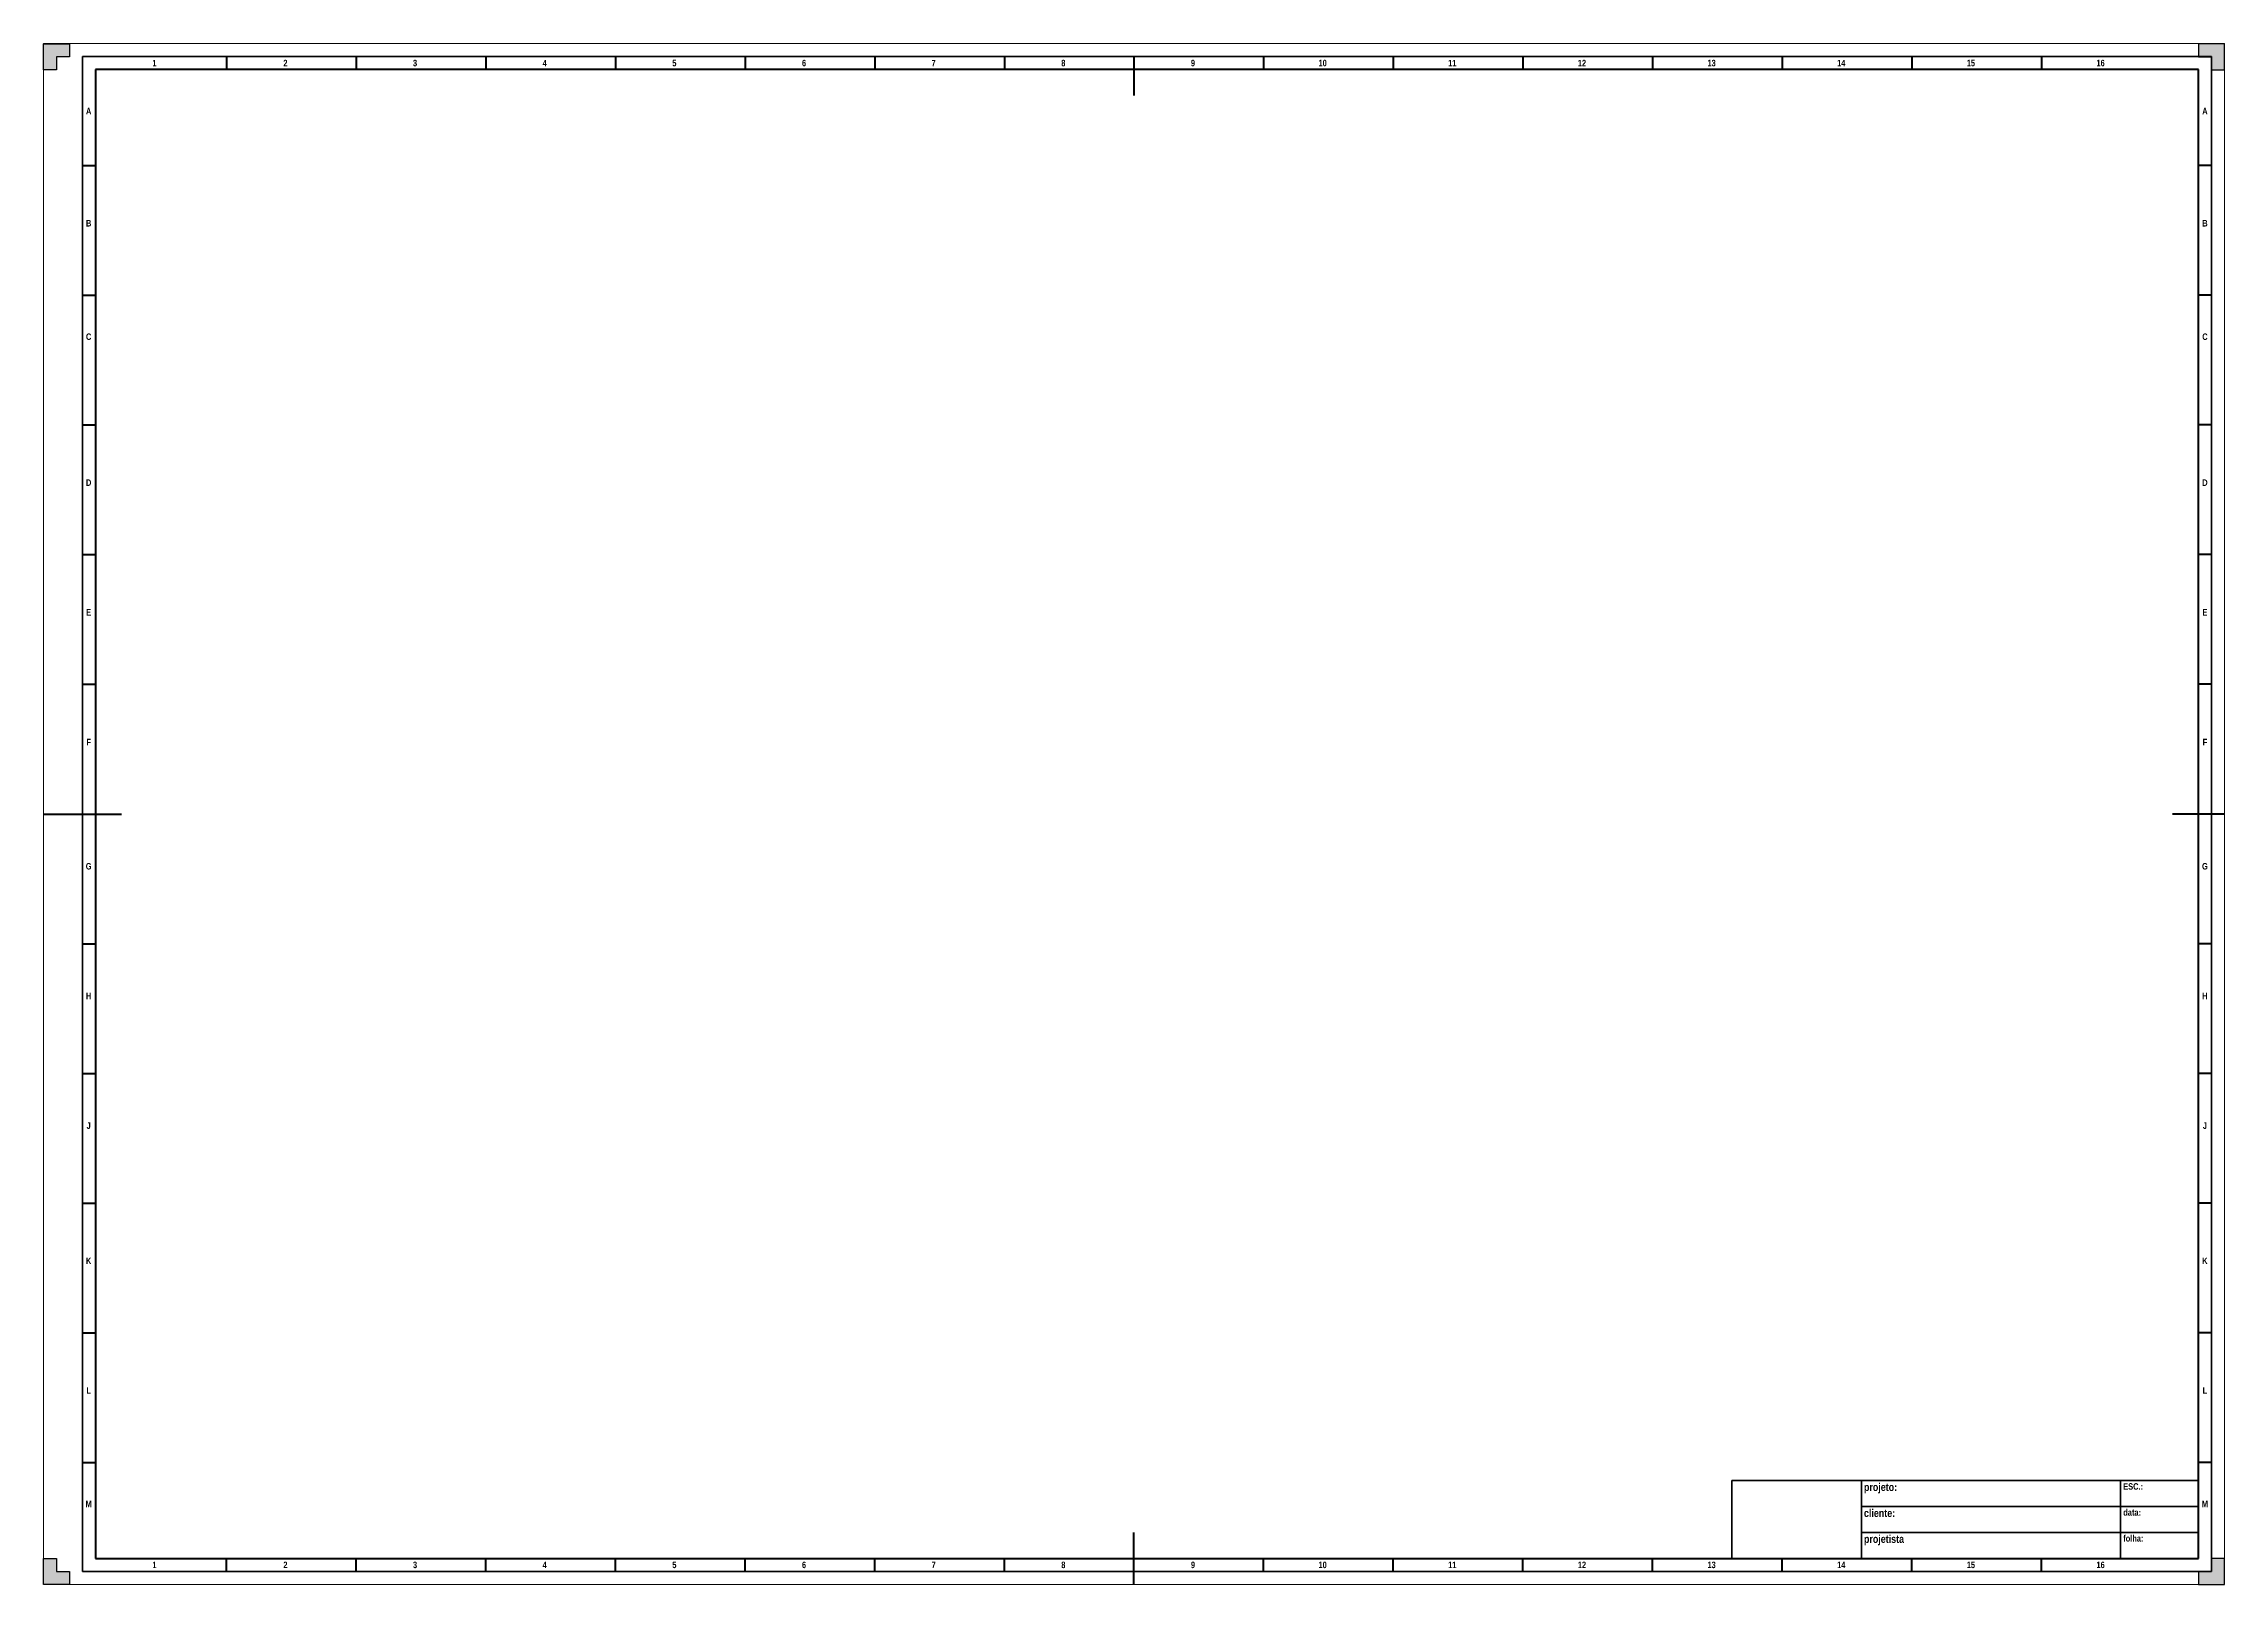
# Paper-space layout 'A1' of a CAD drawing. Header units: millimetres. Extents: x 382 to 1223, y 277 to 871.
import ezdxf

# ---------------------------------------------------------------- set-up
doc = ezdxf.new("R2010")
doc.units = ezdxf.units.MM
for name, color, linetype, lineweight in [('Linha de folha', 106, 'Continuous', 18), ('Linha_MargemA0A1', 106, 'Continuous', 100), ('Marca_Centro', 106, 'Continuous', 70), ('Sistema_Malha', 106, 'Continuous', 35)]:
    doc.layers.add(name, color=color, linetype=linetype, lineweight=lineweight)
for name, color, linetype in [('Marca_corte', 7, 'Continuous'), ('text_malha', 106, 'Continuous'), ('texto_legenda', 106, 'Continuous')]:
    doc.layers.add(name, color=color, linetype=linetype)
doc.styles.add('Texto legenda', font='techb___.ttf')

psp = doc.layouts.new('A1')

# ---------------------------------------------------------------- hatches: boundary and pattern name
at = {"layer": 'Marca_corte'}
h = psp.add_hatch(color=256, dxfattribs=at)
h.dxf.hatch_style = 1
h.paths.add_polyline_path([(391.68, 870.59), (381.68, 870.59), (381.68, 860.59), (386.68, 860.59), (386.68, 865.59), (391.68, 865.59)])
h.paths.add_polyline_path([(1222.68, 870.59), (1212.68, 870.59), (1212.68, 865.63), (1217.68, 865.63), (1217.68, 860.59), (1222.68, 860.59)])
h.paths.add_polyline_path([(1222.68, 286.63), (1217.68, 286.63), (1217.68, 281.63), (1212.68, 281.63), (1212.68, 276.63), (1222.68, 276.63)])
h.paths.add_polyline_path([(391.68, 281.63), (386.68, 281.63), (386.68, 286.63), (381.68, 286.63), (381.68, 276.63), (391.68, 276.63)])

# ---------------------------------------------------------------- linework, layer by layer
at = {"layer": 'Linha de folha'}
for p, q in [((381.68, 276.63), (381.68, 870.63)), ((381.68, 870.63), (1222.68, 870.63)), ((1222.68, 870.63), (1222.68, 276.63)), ((1222.68, 276.63), (381.68, 276.63))]:
    psp.add_line(p, q, dxfattribs=at)
at = {"layer": 'Linha_MargemA0A1'}
for p, q in [((1212.68, 860.63), (401.68, 860.63)), ((401.68, 860.63), (401.68, 286.63)), ((1212.68, 286.63), (1212.68, 860.63)), ((401.68, 286.63), (1212.68, 286.63))]:
    psp.add_line(p, q, dxfattribs=at)
at = {"layer": 'Marca_Centro'}
for p, q in [((452.18, 865.63), (452.18, 860.63)), ((502.18, 865.63), (502.18, 860.63)), ((552.18, 865.63), (552.18, 860.63)), ((602.18, 865.63), (602.18, 860.63)), ((652.18, 865.63), (652.18, 860.63)), ((702.18, 865.63), (702.18, 860.63)), ((752.18, 865.63), (752.18, 860.63)), ((802.18, 865.63), (802.18, 850.63)), ((852.18, 865.63), (852.18, 860.63)), ((902.18, 865.63), (902.18, 860.63)), ((952.18, 865.63), (952.18, 860.63)), ((1002.18, 865.63), (1002.18, 860.63)), ((1052.18, 865.63), (1052.18, 860.63)), ((1102.18, 865.63), (1102.18, 860.63)), ((1152.18, 865.63), (1152.18, 860.63)), ((396.68, 823.63), (401.68, 823.63)), ((1217.68, 823.63), (1212.68, 823.63)), ((396.68, 773.63), (401.68, 773.63)), ((1217.68, 773.63), (1212.68, 773.63)), ((396.68, 723.63), (401.68, 723.63)), ((1217.68, 723.63), (1212.68, 723.63)), ((396.68, 673.63), (401.68, 673.63)), ((1217.68, 673.63), (1212.68, 673.63)), ((396.68, 623.63), (401.68, 623.63)), ((1217.68, 623.63), (1212.68, 623.63)), ((381.68, 573.63), (411.68, 573.63)), ((1222.68, 573.63), (1202.68, 573.63)), ((396.68, 523.63), (401.68, 523.63)), ((1217.68, 523.63), (1212.68, 523.63)), ((396.68, 473.63), (401.68, 473.63)), ((1217.68, 473.63), (1212.68, 473.63)), ((396.68, 423.63), (401.68, 423.63)), ((1217.68, 423.63), (1212.68, 423.63)), ((396.68, 373.63), (401.68, 373.63)), ((1217.68, 373.63), (1212.68, 373.63)), ((396.68, 323.63), (401.68, 323.63)), ((1217.68, 323.63), (1212.68, 323.63)), ((802.18, 276.63), (802.18, 296.63)), ((452.18, 281.63), (452.18, 286.63)), ((502.18, 281.63), (502.18, 286.63)), ((552.18, 281.63), (552.18, 286.63)), ((602.18, 281.63), (602.18, 286.63)), ((652.18, 281.63), (652.18, 286.63)), ((702.18, 281.63), (702.18, 286.63)), ((752.18, 281.63), (752.18, 286.63)), ((852.18, 281.63), (852.18, 286.63)), ((902.18, 281.63), (902.18, 286.63)), ((952.18, 281.63), (952.18, 286.63)), ((1002.18, 281.63), (1002.18, 286.63)), ((1052.18, 281.63), (1052.18, 286.63)), ((1102.18, 281.63), (1102.18, 286.63)), ((1152.18, 281.63), (1152.18, 286.63))]:
    psp.add_line(p, q, dxfattribs=at)
at = {"layer": 'Marca_corte'}
for points in [[(391.68, 870.59), (391.68, 865.59), (386.68, 865.59), (386.68, 860.59), (381.68, 860.59), (381.68, 870.59)], [(1212.68, 870.59), (1212.68, 865.59), (1217.68, 865.59), (1217.68, 860.59), (1222.68, 860.59), (1222.68, 870.59)], [(381.68, 286.63), (386.68, 286.63), (386.68, 281.63), (391.68, 281.63), (391.68, 276.63), (381.68, 276.63)], [(1222.68, 286.63), (1217.68, 286.63), (1217.68, 281.63), (1212.68, 281.63), (1212.68, 276.63), (1222.68, 276.63)]]:
    psp.add_lwpolyline(points, close=True, dxfattribs=at)
at = {"layer": 'Sistema_Malha'}
for p, q in [((396.68, 281.63), (396.68, 865.63)), ((396.68, 865.63), (1217.68, 865.63)), ((1217.68, 865.63), (1217.68, 281.63)), ((1212.68, 316.63), (1032.68, 316.63)), ((1032.68, 316.63), (1032.68, 286.63)), ((1082.68, 316.63), (1082.68, 286.63)), ((1182.68, 286.63), (1182.68, 316.63)), ((1212.68, 306.63), (1082.68, 306.63)), ((1212.68, 296.63), (1082.68, 296.63)), ((1217.68, 281.63), (396.68, 281.63))]:
    psp.add_line(p, q, dxfattribs=at)

# ---------------------------------------------------------------- texts
at = {"layer": 'text_malha', "char_height": 2.5, "attachment_point": 5, "style": 'Texto legenda'}
for s, width, heights, insert in [('1', 55.5, [0], (424.43, 863.13)), ('2', 55.5, [0], (474.93, 863.13)), ('3', 55.5, [0], (524.93, 863.13)), ('4', 55.5, [0], (574.93, 863.13)), ('5', 55.5, [0], (624.93, 863.13)), ('6', 55.5, [0], (674.93, 863.13)), ('7', 55.5, [0], (724.93, 863.13)), ('8', 55.5, [0], (774.93, 863.13)), ('9', 55.5, [0], (824.93, 863.13)), ('10', 55.5, [0], (874.93, 863.13)), ('11', 55.5, [0], (924.93, 863.13)), ('12', 55.5, [0], (974.93, 863.13)), ('13', 55.5, [0], (1024.93, 863.13)), ('14', 55.5, [0], (1074.93, 863.13)), ('15', 55.5, [0], (1124.93, 863.13)), ('16', 55.5, [0], (1174.93, 863.13)), ('A', 5, [2.53], (399.05, 844.63)), ('A', 5, [0], (1215.18, 844.63)), ('\\P\\P\\PB', 5, [0], (399.05, 807.63)), ('\\P\\P\\PB', 5, [0], (1215.18, 807.63)), ('C', 5, [0], (399.05, 757.63)), ('C', 5, [0], (1215.18, 757.63)), ('\\P\\P\\PD', 5, [0], (399.05, 707.63)), ('\\P\\P\\PD', 5, [0], (1215.18, 707.63)), ('\\P\\P\\PE', 5, [0], (399.05, 657.63)), ('\\P\\P\\PE', 5, [0], (1215.18, 657.63)), ('\\P\\P\\PF', 5, [0], (399.05, 607.63)), ('\\P\\P\\PF', 5, [0], (1215.18, 607.63)), ('\\P\\PG', 5, [0], (399.05, 557.63)), ('\\P\\PG', 5, [0], (1215.18, 557.63)), ('\\P\\PH', 5, [0], (399.05, 507.63)), ('\\P\\PH', 5, [0], (1215.18, 507.63)), ('\\P\\PJ', 5, [0], (399.05, 457.63)), ('\\P\\PJ', 5, [0], (1215.18, 457.63)), ('\\P\\P\\PK', 5, [0], (399.05, 407.63)), ('\\P\\P\\PK', 5, [0], (1215.18, 407.63)), ('\\P\\P\\PL', 5, [0], (399.05, 357.63)), ('\\P\\P\\PL', 5, [0], (1215.18, 357.63)), ('M', 5, [0], (399.05, 307.63)), ('M', 5, [0], (1215.18, 307.63)), ('1', 55.5, [0], (424.43, 284.13)), ('2', 55.5, [0], (474.93, 284.13)), ('3', 55.5, [0], (524.93, 284.13)), ('4', 55.5, [0], (574.93, 284.13)), ('5', 55.5, [0], (624.93, 284.13)), ('6', 55.5, [0], (674.93, 284.13)), ('7', 55.5, [0], (724.93, 284.13)), ('8', 55.5, [0], (774.93, 284.13)), ('9', 55.5, [0], (824.93, 284.13)), ('10', 55.5, [0], (874.93, 284.13)), ('11', 55.5, [0], (924.93, 284.13)), ('12', 55.5, [0], (974.93, 284.13)), ('13', 55.5, [0], (1024.93, 284.13)), ('14', 55.5, [0], (1074.93, 284.13)), ('15', 55.5, [0], (1124.93, 284.13)), ('16', 55.5, [0], (1174.93, 284.13))]:
    psp.add_mtext_dynamic_manual_height_columns(s, width=width, gutter_width=12.5, heights=heights, dxfattribs=dict(at, insert=insert))
at = {"layer": 'texto_legenda', "attachment_point": 1, "style": 'Texto legenda'}
for s, width, insert, char_height in [('\\pxt4;projeto:', 100, (1083.68, 315.63), 3), ('ESC.:', 30, (1183.68, 315.63), 2.5), ('\\pxt4;cliente:', 100, (1083.68, 305.63), 3), ('data:', 30, (1183.68, 305.63), 2.5), ('\\pxt4;projetista', 100, (1083.68, 295.63), 3), ('folha:', 30, (1183.68, 295.63), 2.5)]:
    psp.add_mtext_dynamic_manual_height_columns(s, width=width, gutter_width=12.5, heights=[0], dxfattribs=dict(at, insert=insert, char_height=char_height))

doc.saveas('drawing.dxf')
